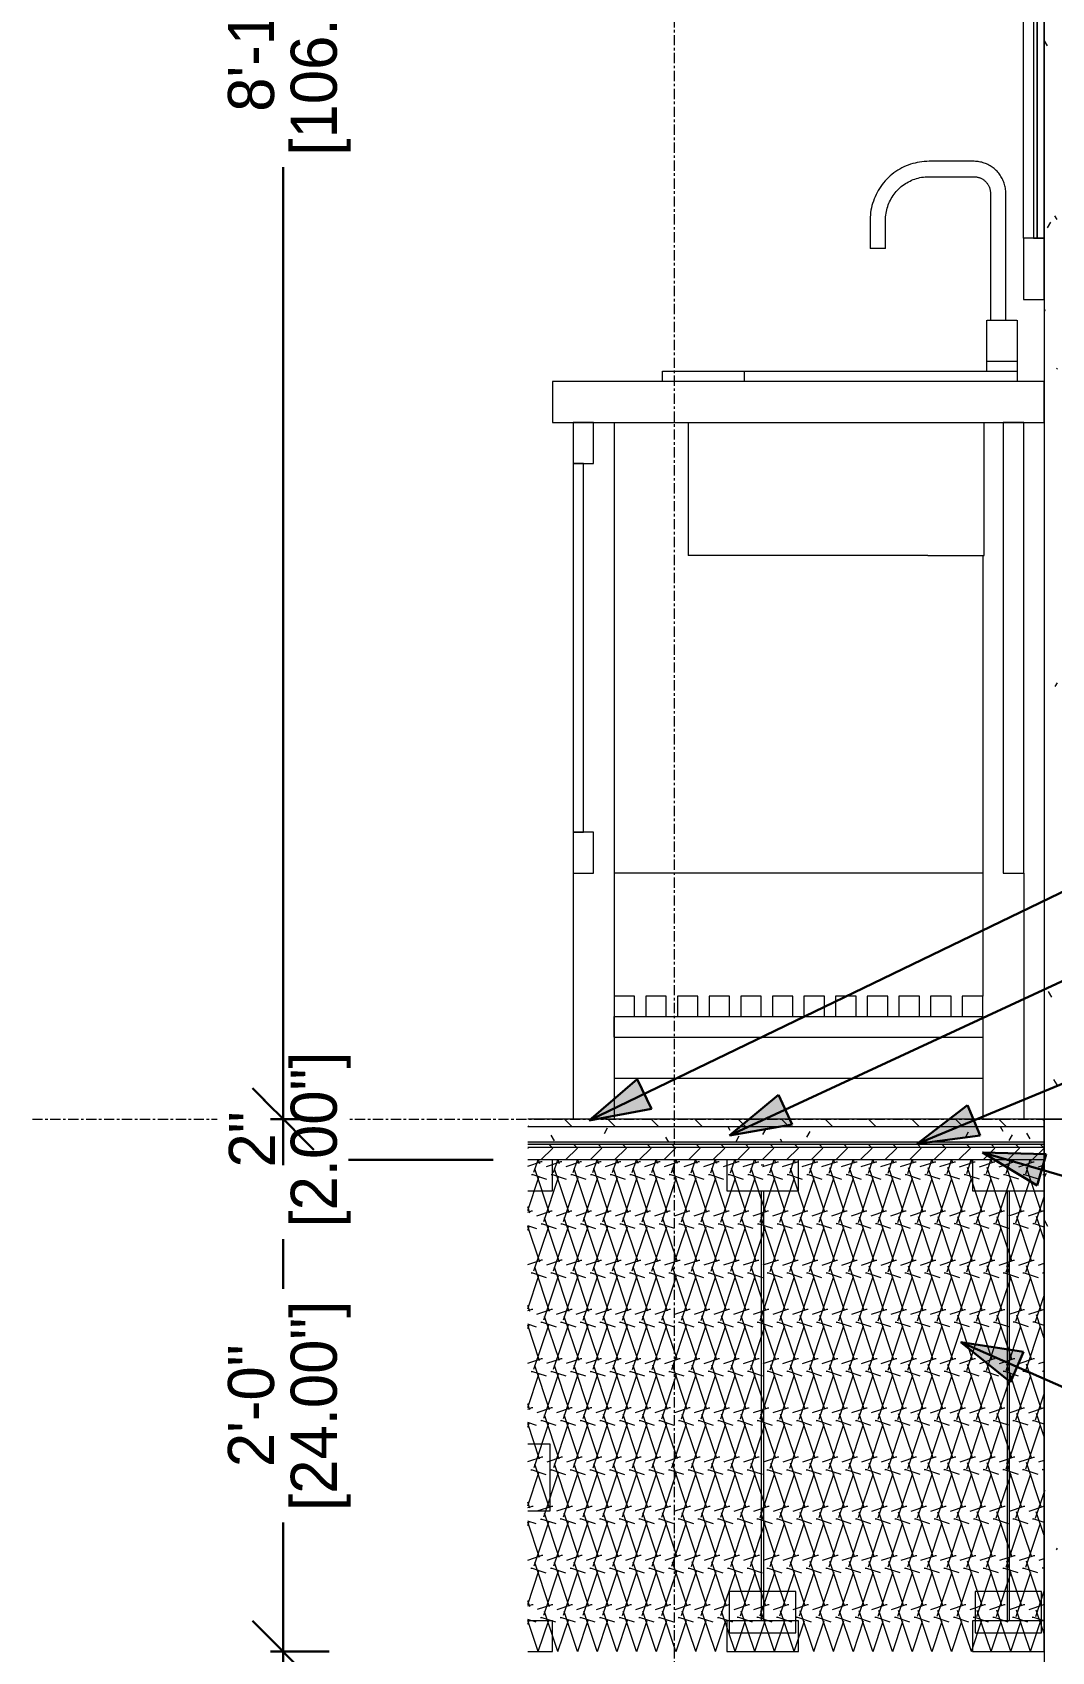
# Model space of a CAD drawing. Header units: inches. Extents: x 2469 to 3241, y -184 to 455.
# Drawn here: x 2469 to 2518.7, y 110 to 189 of the extents above; entities that cross this region are included whole.
import ezdxf

# ---------------------------------------------------------------- set-up
doc = ezdxf.new("R2010")
doc.units = ezdxf.units.IN
doc.header["$MEASUREMENT"] = 0
doc.linetypes.add('Grid Line 1_2_', pattern=[0.875, 0.5, -0.125, 0.125, -0.125])
for name, color, linetype, lineweight in [('0-1', 7, 'Continuous', 5), ('0-2', 254, 'Continuous', 9), ('0-3', 55, 'Continuous', 9), ('A-ANNO-DIMS-1', 211, 'Continuous', 30), ('A-FLOR-2', 8, 'Continuous', 5), ('A-FLOR-5', 192, 'Continuous', 9), ('A-FLOR-LEVL-1', 51, 'Grid Line 1_2_', 9), ('A-FLOR-MCUT-2', 51, 'Continuous', 9), ('A-FLOR-PATT-1', 45, 'Continuous', 9), ('A-WALL-PATT-2', 45, 'Continuous', 9), ('G-ANNO-TEXT', 231, 'Continuous', 30), ('I-WALL-2', 7, 'Continuous', 9), ('P-SANR-FIXT-1', 254, 'Continuous', 9), ('Q-CASE-1', 253, 'Continuous', 9), ('Q-CASE-2', 254, 'Continuous', 9), ('S-BEAM-1', 55, 'Continuous', 9), ('S-BEAM-3', 7, 'Continuous', 9), ('S-GRID-1', 1, 'Grid Line 1_2_', 9)]:
    doc.layers.add(name, color=color, linetype=linetype, lineweight=lineweight)
doc.styles.add('Century Gothic', font='ufonts.com_century-gothic.ttf', dxfattribs={"height": 2.25})
doc.dimstyles.new('OD__1_16__Tol__', dxfattribs={"dimscale": 12, "dimtxt": 2.349379, "dimasz": 0.25, "dimexe": 0.1875, "dimexo": 0.125, "dimgap": 0.03125, "dimtad": 1, "dimdec": 4, "dimrnd": 0.0625, "dimzin": 3, "dimdsep": 46, "dimlunit": 4, "dimtxsty": 'Century Gothic', "dimblk1": 'OBLIQUE', "dimblk2": 'OBLIQUE', "dimsah": 1, "dimcen": 0.09, "dimdle": 0.1875, "dimazin": 0, "dimtfac": 1, "dimtdec": 4, "dimtix": 1, "dimtmove": 0, "dimatfit": 3, "dimfxl": 1, "dimtvp": 1, "dimtfill": 1, "dimfrac": 2, "dimtolj": 1, "dimtzin": 0, "dimlwd": 30, "dimlwe": 30, "dimarcsym": 2})
pattern_1 = [(0, (3257.106, 59.024), (7.68, 1.92), [0.317, -5.443, 0.317, -5.443, -30.72]), (0, (3257.106, 59.024), (7.68, 1.92), [-11.52, 0.317, -11.203, 0.317, -5.443, -13.44]), (0, (3257.106, 59.024), (7.68, 1.92), [-28.8, 0.317, -3.523, 0.317, -9.283]), (120, (3259.986, 59.984), (-5.502769, 5.691075), [0.317, -5.443, 0.317, -5.443, -30.72]), (120, (3259.986, 59.984), (-5.502769, 5.691075), [-11.52, 0.317, -11.203, 0.317, -5.443, -13.44]), (120, (3259.986, 59.984), (-5.502769, 5.691075), [-28.8, 0.317, -3.523, 0.317, -9.283]), (240, (3260.946, 63.824), (-2.177231, -7.611075), [0.317, -5.443, 0.317, -5.443, -30.72]), (240, (3260.946, 63.824), (-2.177231, -7.611075), [-11.52, 0.317, -11.203, 0.317, -5.443, -13.44]), (240, (3260.946, 63.824), (-2.177231, -7.611075), [-28.8, 0.317, -3.523, 0.317, -9.283])]

# ---------------------------------------------------------------- blocks, each defined once
blk = doc.blocks.new('Bath Vanity - Bath Vanity 60_-V1-WALL SECTION - WEST STAIR - SOUTH WALL')
at = {"layer": 'Q-CASE-1'}
for p, q in [((2518.374, 172), (2494.374, 172)), ((2494.374, 172), (2494.374, 170)), ((2518.374, 170), (2518.374, 172)), ((2494.374, 170), (2518.374, 170)), ((2496.374, 170), (2495.374, 170)), ((2495.374, 170), (2495.374, 168)), ((2496.374, 168), (2496.374, 170)), ((2517.374, 170), (2516.374, 170)), ((2516.374, 170), (2516.374, 148)), ((2517.374, 148), (2517.374, 170)), ((2495.874, 168), (2495.374, 168)), ((2495.374, 168), (2495.374, 150)), ((2495.374, 168), (2496.374, 168)), ((2495.874, 150), (2495.874, 168)), ((2495.374, 150), (2495.874, 150)), ((2496.374, 150), (2495.374, 150)), ((2495.374, 150), (2495.374, 148)), ((2496.374, 148), (2496.374, 150)), ((2495.374, 148), (2496.374, 148)), ((2516.374, 148), (2517.374, 148)), ((2498.374, 142), (2497.374, 142)), ((2497.374, 142), (2497.374, 141)), ((2498.374, 141), (2498.374, 142)), ((2499.919, 142), (2498.919, 142)), ((2498.919, 142), (2498.919, 141)), ((2499.919, 141), (2499.919, 142)), ((2501.465, 142), (2500.465, 142)), ((2500.465, 142), (2500.465, 141)), ((2501.465, 141), (2501.465, 142)), ((2503.01, 142), (2502.01, 142)), ((2502.01, 142), (2502.01, 141)), ((2503.01, 141), (2503.01, 142)), ((2504.556, 142), (2503.556, 142)), ((2503.556, 142), (2503.556, 141)), ((2504.556, 141), (2504.556, 142)), ((2506.101, 142), (2505.101, 142)), ((2505.101, 142), (2505.101, 141)), ((2506.101, 141), (2506.101, 142)), ((2507.646, 142), (2506.646, 142)), ((2506.646, 142), (2506.646, 141)), ((2507.646, 141), (2507.646, 142)), ((2509.192, 142), (2508.192, 142)), ((2508.192, 142), (2508.192, 141)), ((2509.192, 141), (2509.192, 142)), ((2510.737, 142), (2509.737, 142)), ((2509.737, 142), (2509.737, 141)), ((2510.737, 141), (2510.737, 142)), ((2512.283, 142), (2511.283, 142)), ((2511.283, 142), (2511.283, 141)), ((2512.283, 141), (2512.283, 142)), ((2513.828, 142), (2512.828, 142)), ((2512.828, 142), (2512.828, 141)), ((2513.828, 141), (2513.828, 142)), ((2515.374, 142), (2514.374, 142)), ((2514.374, 142), (2514.374, 141)), ((2515.374, 141), (2515.374, 142)), ((2497.374, 141), (2498.374, 141)), ((2498.919, 141), (2499.919, 141)), ((2500.465, 141), (2501.465, 141)), ((2502.01, 141), (2503.01, 141)), ((2503.556, 141), (2504.556, 141)), ((2505.101, 141), (2506.101, 141)), ((2506.646, 141), (2507.646, 141)), ((2508.192, 141), (2509.192, 141)), ((2509.737, 141), (2510.737, 141)), ((2511.283, 141), (2512.283, 141)), ((2512.828, 141), (2513.828, 141)), ((2514.374, 141), (2515.374, 141))]:
    blk.add_line(p, q, dxfattribs=at)
at = {"layer": 'Q-CASE-2'}
for p, q in [((2497.374, 170), (2497.374, 142)), ((2515.374, 163.5), (2515.374, 142)), ((2495.374, 148), (2495.374, 136)), ((2515.374, 148), (2497.374, 148)), ((2517.374, 148), (2517.374, 136)), ((2497.374, 140), (2497.374, 141)), ((2497.374, 141), (2497.374, 136)), ((2498.374, 141), (2498.919, 141)), ((2499.919, 141), (2500.465, 141)), ((2501.465, 141), (2502.01, 141)), ((2503.01, 141), (2503.556, 141)), ((2504.556, 141), (2505.101, 141)), ((2506.101, 141), (2506.646, 141)), ((2507.646, 141), (2508.192, 141)), ((2509.192, 141), (2509.737, 141)), ((2510.737, 141), (2511.283, 141)), ((2512.283, 141), (2512.828, 141)), ((2513.828, 141), (2514.374, 141)), ((2515.374, 141), (2515.374, 140)), ((2515.374, 141), (2515.374, 136)), ((2497.374, 140), (2515.374, 140)), ((2497.374, 138), (2515.374, 138))]:
    blk.add_line(p, q, dxfattribs=at)
blk = doc.blocks.new('BATHROOM MIRROR - BATHROOM MIRROR  60_-V2-WALL SECTION - WEST STAIR - SOUTH WALL')
at = {"layer": 'Q-CASE-1'}
for p, q in [((2517.369, 224), (2517.369, 221)), ((2518.369, 224), (2517.369, 224)), ((2518.369, 221), (2518.369, 224)), ((2517.369, 221), (2518.369, 221)), ((2517.85, 221), (2517.85, 179)), ((2518.037, 221), (2517.85, 221)), ((2518.037, 179), (2518.037, 221)), ((2518.037, 221), (2518.037, 179)), ((2518.369, 221), (2518.037, 221)), ((2518.369, 179), (2518.369, 221)), ((2517.369, 179), (2517.369, 176)), ((2518.369, 179), (2517.369, 179)), ((2517.85, 179), (2518.037, 179)), ((2518.037, 179), (2518.369, 179)), ((2518.369, 176), (2518.369, 179)), ((2517.369, 176), (2518.369, 176))]:
    blk.add_line(p, q, dxfattribs=at)
at = {"layer": 'Q-CASE-2'}
blk.add_line((2517.369, 179), (2517.369, 221), dxfattribs=at)
blk = doc.blocks.new('CTR - 1st Phase - Unit Layouts_rvt-1-WALL SECTION - WEST STAIR - SOUTH WALL')
at = {"layer": 'P-SANR-FIXT-1'}
for p, q in [((2514.937, 182.75), (2512.75, 182.75)), ((2512.75, 182), (2514.937, 182)), ((2515.75, 181.187), (2515.75, 175)), ((2516.5, 175), (2516.5, 181.187)), ((2509.875, 179.875), (2509.875, 178.5)), ((2510.625, 178.5), (2510.625, 179.875)), ((2510.625, 178.5), (2509.875, 178.5)), ((2515.562, 175), (2515.562, 172.992)), ((2515.562, 175), (2515.562, 172.992)), ((2515.581, 175), (2515.581, 175)), ((2515.581, 175), (2516.312, 175)), ((2516.312, 175), (2517.044, 175)), ((2517.044, 175), (2517.044, 175)), ((2517.062, 172.992), (2517.062, 175)), ((2517.062, 172.992), (2517.062, 175)), ((2499.739, 172.5), (2503.739, 172.5)), ((2499.739, 172), (2499.739, 172.5)), ((2503.739, 172.5), (2514.562, 172.5)), ((2503.739, 172), (2503.739, 172.5)), ((2514.562, 172.5), (2517.062, 172.5)), ((2515.562, 172.992), (2515.562, 172.5)), ((2515.562, 172.992), (2517.062, 172.992)), ((2517.062, 172.5), (2517.062, 172.992)), ((2517.062, 172), (2517.062, 172.5)), ((2500.989, 170), (2500.989, 163.5)), ((2515.437, 163.5), (2515.437, 170)), ((2503.739, 163.5), (2500.989, 163.5)), ((2512.687, 163.5), (2503.739, 163.5)), ((2512.687, 163.5), (2515.437, 163.5))]:
    blk.add_line(p, q, dxfattribs=at)
at = {"layer": 'P-SANR-FIXT-1', "flags": 128}
for points in [[(2512.75, 182.75), (2512.635, 182.748), (2512.52, 182.741), (2512.406, 182.729), (2512.292, 182.713), (2512.179, 182.693), (2512.066, 182.668), (2511.955, 182.638), (2511.845, 182.604), (2511.737, 182.566), (2511.63, 182.523), (2511.525, 182.476), (2511.422, 182.425), (2511.321, 182.37), (2511.223, 182.311), (2511.126, 182.248), (2511.033, 182.181), (2510.942, 182.111), (2510.854, 182.036), (2510.769, 181.959), (2510.687, 181.878), (2510.609, 181.794), (2510.534, 181.707), (2510.462, 181.617), (2510.395, 181.524), (2510.331, 181.428), (2510.27, 181.33), (2510.214, 181.23), (2510.162, 181.128), (2510.114, 181.023), (2510.07, 180.917), (2510.031, 180.809), (2509.996, 180.699), (2509.965, 180.589), (2509.938, 180.477), (2509.917, 180.364), (2509.899, 180.25), (2509.887, 180.136), (2509.879, 180.021), (2509.875, 179.906), (2509.875, 179.875)], [(2516.5, 181.187), (2516.499, 181.25), (2516.495, 181.312), (2516.489, 181.375), (2516.48, 181.436), (2516.469, 181.498), (2516.455, 181.559), (2516.439, 181.619), (2516.421, 181.679), (2516.4, 181.738), (2516.376, 181.796), (2516.351, 181.853), (2516.323, 181.909), (2516.293, 181.964), (2516.261, 182.017), (2516.227, 182.07), (2516.191, 182.121), (2516.152, 182.17), (2516.112, 182.218), (2516.07, 182.264), (2516.026, 182.308), (2515.98, 182.351), (2515.933, 182.392), (2515.884, 182.431), (2515.833, 182.467), (2515.782, 182.502), (2515.728, 182.535), (2515.674, 182.566), (2515.618, 182.594), (2515.561, 182.62), (2515.504, 182.644), (2515.445, 182.665), (2515.385, 182.684), (2515.325, 182.701), (2515.264, 182.715), (2515.203, 182.727), (2515.141, 182.737), (2515.079, 182.744), (2515.017, 182.748), (2514.954, 182.75), (2514.937, 182.75)], [(2510.625, 179.875), (2510.627, 179.96), (2510.632, 180.045), (2510.64, 180.129), (2510.652, 180.214), (2510.667, 180.297), (2510.686, 180.38), (2510.708, 180.462), (2510.733, 180.543), (2510.761, 180.624), (2510.793, 180.703), (2510.827, 180.78), (2510.865, 180.856), (2510.906, 180.931), (2510.949, 181.004), (2510.996, 181.075), (2511.045, 181.144), (2511.097, 181.211), (2511.152, 181.276), (2511.21, 181.339), (2511.269, 181.399), (2511.331, 181.457), (2511.396, 181.513), (2511.462, 181.566), (2511.531, 181.616), (2511.602, 181.663), (2511.674, 181.708), (2511.748, 181.749), (2511.824, 181.788), (2511.901, 181.823), (2511.98, 181.856), (2512.06, 181.885), (2512.141, 181.911), (2512.222, 181.934), (2512.305, 181.953), (2512.389, 181.969), (2512.473, 181.982), (2512.557, 181.991), (2512.642, 181.997), (2512.727, 182), (2512.75, 182)], [(2514.937, 182), (2514.97, 181.999), (2515.002, 181.997), (2515.035, 181.994), (2515.067, 181.99), (2515.099, 181.984), (2515.13, 181.977), (2515.162, 181.968), (2515.193, 181.959), (2515.224, 181.948), (2515.254, 181.936), (2515.283, 181.923), (2515.313, 181.908), (2515.341, 181.893), (2515.369, 181.876), (2515.396, 181.858), (2515.423, 181.839), (2515.448, 181.819), (2515.473, 181.798), (2515.497, 181.776), (2515.52, 181.754), (2515.542, 181.73), (2515.564, 181.705), (2515.584, 181.68), (2515.603, 181.653), (2515.621, 181.626), (2515.638, 181.599), (2515.654, 181.57), (2515.669, 181.541), (2515.682, 181.512), (2515.695, 181.482), (2515.706, 181.451), (2515.716, 181.42), (2515.724, 181.389), (2515.732, 181.358), (2515.738, 181.326), (2515.743, 181.293), (2515.746, 181.261), (2515.749, 181.229), (2515.75, 181.196), (2515.75, 181.187)]]:
    blk.add_lwpolyline(points, dxfattribs=at)
at = {"layer": '0-2'}
for name in ['BATHROOM MIRROR - BATHROOM MIRROR  60_-V2-WALL SECTION - WEST STAIR - SOUTH WALL', 'Bath Vanity - Bath Vanity 60_-V1-WALL SECTION - WEST STAIR - SOUTH WALL']:
    blk.add_blockref(name, (0, 0), dxfattribs=at)
blk = doc.blocks.new('CTR - 1st Phase -Stairs _ Elevators_rvt-1-WALL SECTION - WEST STAIR - SOUTH WALL')
at = {"layer": 'A-WALL-PATT-2'}
h = blk.add_hatch(dxfattribs=at)
h.set_pattern_fill('FP_5', color=256, style=0, pattern_type=2)
h.set_pattern_definition(pattern_1)
h.paths.add_polyline_path([(2518.999, 136), (2518.999, 268), (2518.374, 268), (2518.374, 136)], flags=0)
h = blk.add_hatch(dxfattribs=at)
h.set_pattern_fill('FP_5', color=256, style=0, pattern_type=2)
h.set_pattern_definition(pattern_1)
h.paths.add_polyline_path([(2518.374, 0.375), (2518.999, 0.375), (2518.999, 136), (2518.374, 136), (2518.374, 6.801)], flags=0)
at = {"layer": 'I-WALL-2'}
for p, q in [((2518.374, 268), (2518.374, 136)), ((2518.374, 136), (2518.374, -3)), ((2527.874, 136), (2518.374, 136)), ((2518.374, 136), (2527.874, 136))]:
    blk.add_line(p, q, dxfattribs=at)
blk = doc.blocks.new('TRUSS - 24_-2436092-WALL SECTION - WEST STAIR - SOUTH WALL')
at = {"layer": 'S-BEAM-3'}
for p, q in [((2494.374, 134), (2493.161, 134)), ((2494.374, 132.5), (2494.374, 134)), ((2493.161, 132.5), (2494.374, 132.5)), ((2494.249, 120.13), (2493.161, 120.13)), ((2494.249, 116.878), (2494.249, 120.13)), ((2493.161, 116.878), (2494.249, 116.878)), ((2494.374, 111.5), (2493.161, 111.5)), ((2494.374, 110), (2494.374, 111.5)), ((2493.161, 110), (2494.374, 110))]:
    blk.add_line(p, q, dxfattribs=at)
blk = doc.blocks.new('TRUSS - 24_-2436132-WALL SECTION - WEST STAIR - SOUTH WALL')
at = {"layer": 'S-BEAM-1'}
for p, q in [((2504.686, 133.75), (2504.561, 133.75)), ((2504.561, 132.5), (2504.561, 111.5)), ((2504.686, 111.5), (2504.686, 132.5))]:
    blk.add_line(p, q, dxfattribs=at)
at = {"layer": 'S-BEAM-3'}
for p, q in [((2502.874, 134), (2502.874, 132.5)), ((2506.374, 134), (2502.874, 134)), ((2506.374, 132.5), (2506.374, 134)), ((2502.874, 132.5), (2506.374, 132.5)), ((2506.249, 112.927), (2502.999, 112.927)), ((2502.999, 112.927), (2502.999, 110.919)), ((2506.249, 110.919), (2506.249, 112.927)), ((2502.874, 111.5), (2502.874, 110)), ((2506.374, 111.5), (2502.874, 111.5)), ((2506.374, 110), (2506.374, 111.5)), ((2502.999, 110.919), (2506.249, 110.919)), ((2502.874, 110), (2506.374, 110))]:
    blk.add_line(p, q, dxfattribs=at)
blk = doc.blocks.new('CTR - 1st Phase - Structure_rvt-1-WALL SECTION - WEST STAIR - SOUTH WALL')
at = {"layer": '0-3'}
for name, p in [('TRUSS - 24_-2436092-WALL SECTION - WEST STAIR - SOUTH WALL', (0, 0)), ('TRUSS - 24_-2436132-WALL SECTION - WEST STAIR - SOUTH WALL', (0, 0)), ('TRUSS - 24_-2436132-WALL SECTION - WEST STAIR - SOUTH WALL', (12, 0))]:
    blk.add_blockref(name, p, dxfattribs=at)
blk = doc.blocks.new('_Oblique')
at = {"color": 0, "linetype": 'ByBlock', "lineweight": -2}
blk.add_line((-0.5, -0.5), (0.5, 0.5), dxfattribs=at)
blk = doc.blocks.new('DIMBLOCK1-WALL SECTION - WEST STAIR - SOUTH WALL')
at = {"layer": 'A-ANNO-DIMS-1', "color": 0, "lineweight": 30, "transparency": 16777216}
for p, q in [((2481.221, -2.25), (2481.221, 112.25)), ((2480.599, 110), (2483.471, 110)), ((2480.599, 0), (2483.471, 0))]:
    blk.add_line(p, q, dxfattribs=at)
at = {"layer": 'Defpoints', "color": 0, "transparency": 16777216}
for p in [(2479.099, 110), (2481.221, 110), (2479.099, 0)]:
    blk.add_point(p, dxfattribs=at)
at = {"layer": 'A-ANNO-DIMS-1', "color": 0, "lineweight": 30, "transparency": 16777216, "xscale": 3, "yscale": 3, "zscale": 3}
for p, rotation in [((2481.221, 110), 90), ((2481.221, 0), 270)]:
    blk.add_blockref('_Oblique', p, dxfattribs=dict(at, rotation=rotation))
at = {"layer": 'A-ANNO-DIMS-1', "color": 0, "transparency": 16777216, "insert": (2479.664, 55), "char_height": 2.25, "attachment_point": 5, "rotation": 90, "style": 'Century Gothic', "bg_fill": 3, "box_fill_scale": 1.25, "bg_fill_color": 256, "bg_fill_true_color": 13158600, "bg_fill_transparency": 0}
blk.add_mtext('\\A1;9\'-2"', dxfattribs=at)
at = {"layer": 'A-ANNO-DIMS-1', "color": 0, "transparency": 16777216, "insert": (2483.053, 55), "char_height": 2.25, "attachment_point": 5, "rotation": 90, "style": 'Century Gothic', "bg_fill": 3, "box_fill_scale": 1.25, "bg_fill_color": 256, "bg_fill_true_color": 13158600, "bg_fill_transparency": 0}
blk.add_mtext('\\A1;[110.00"]', dxfattribs=at)
blk = doc.blocks.new('DIMBLOCK2-WALL SECTION - WEST STAIR - SOUTH WALL')
at = {"layer": 'A-ANNO-DIMS-1', "color": 0, "lineweight": 30, "transparency": 16777216}
for p, q in [((2481.221, 107.75), (2481.221, 136.25)), ((2491.475, 134), (2478.971, 134)), ((2480.599, 110), (2483.471, 110))]:
    blk.add_line(p, q, dxfattribs=at)
at = {"layer": 'Defpoints', "color": 0, "transparency": 16777216}
for p in [(2481.221, 134), (2492.975, 134), (2479.099, 110)]:
    blk.add_point(p, dxfattribs=at)
at = {"layer": 'A-ANNO-DIMS-1', "color": 0, "lineweight": 30, "transparency": 16777216, "xscale": 3, "yscale": 3, "zscale": 3}
for p, rotation in [((2481.221, 134), 90), ((2481.221, 110), 270)]:
    blk.add_blockref('_Oblique', p, dxfattribs=dict(at, rotation=rotation))
at = {"layer": 'A-ANNO-DIMS-1', "color": 0, "transparency": 16777216, "insert": (2479.664, 122), "char_height": 2.25, "attachment_point": 5, "rotation": 90, "style": 'Century Gothic', "bg_fill": 3, "box_fill_scale": 1.25, "bg_fill_color": 256, "bg_fill_true_color": 13158600, "bg_fill_transparency": 0}
blk.add_mtext('\\A1;2\'-0"', dxfattribs=at)
at = {"layer": 'A-ANNO-DIMS-1', "color": 0, "transparency": 16777216, "insert": (2483.053, 122), "char_height": 2.25, "attachment_point": 5, "rotation": 90, "style": 'Century Gothic', "bg_fill": 3, "box_fill_scale": 1.25, "bg_fill_color": 256, "bg_fill_true_color": 13158600, "bg_fill_transparency": 0}
blk.add_mtext('\\A1;[24.00"]', dxfattribs=at)
blk = doc.blocks.new('DIMBLOCK3-WALL SECTION - WEST STAIR - SOUTH WALL')
at = {"layer": 'A-ANNO-DIMS-1', "color": 0, "lineweight": 30, "transparency": 16777216}
for p, q in [((2481.221, 136), (2481.221, 139)), ((2480.599, 136), (2483.471, 136)), ((2481.221, 134), (2481.221, 136)), ((2491.475, 134), (2478.971, 134)), ((2481.221, 134), (2481.221, 131))]:
    blk.add_line(p, q, dxfattribs=at)
at = {"layer": 'Defpoints', "color": 0, "transparency": 16777216}
blk.add_point((2492.975, 134), dxfattribs=at)
at = {"layer": 'A-ANNO-DIMS-1', "color": 0, "lineweight": 30, "transparency": 16777216, "xscale": 3, "yscale": 3, "zscale": 3}
for p, rotation in [((2481.221, 136), 270), ((2481.221, 134), 90)]:
    blk.add_blockref('_Oblique', p, dxfattribs=dict(at, rotation=rotation))
at = {"layer": 'A-ANNO-DIMS-1', "color": 0, "transparency": 16777216, "insert": (2479.692, 135), "char_height": 2.25, "attachment_point": 5, "rotation": 90, "style": 'Century Gothic', "bg_fill": 3, "box_fill_scale": 1.25, "bg_fill_color": 256, "bg_fill_true_color": 13158600, "bg_fill_transparency": 0}
blk.add_mtext('\\A1;2"', dxfattribs=at)
at = {"layer": 'Defpoints', "color": 0, "transparency": 16777216}
blk.add_point((2479.099, 136), dxfattribs=at)
at = {"layer": 'A-ANNO-DIMS-1', "color": 0, "transparency": 16777216, "insert": (2483.053, 135), "char_height": 2.25, "attachment_point": 5, "rotation": 90, "style": 'Century Gothic', "bg_fill": 3, "box_fill_scale": 1.25, "bg_fill_color": 256, "bg_fill_true_color": 13158600, "bg_fill_transparency": 0}
blk.add_mtext('\\A1;[2.00"]', dxfattribs=at)
at = {"layer": 'Defpoints', "color": 0, "transparency": 16777216}
blk.add_point((2481.221, 136), dxfattribs=at)
blk = doc.blocks.new('DIMBLOCK4-WALL SECTION - WEST STAIR - SOUTH WALL')
at = {"layer": 'A-ANNO-DIMS-1', "color": 0, "lineweight": 30, "transparency": 16777216}
for p, q in [((2481.221, 133.75), (2481.221, 244.25)), ((2480.599, 242), (2483.471, 242)), ((2480.599, 136), (2483.471, 136))]:
    blk.add_line(p, q, dxfattribs=at)
at = {"layer": 'Defpoints', "color": 0, "transparency": 16777216}
for p in [(2479.099, 242), (2481.221, 242), (2479.099, 136)]:
    blk.add_point(p, dxfattribs=at)
at = {"layer": 'A-ANNO-DIMS-1', "color": 0, "lineweight": 30, "transparency": 16777216, "xscale": 3, "yscale": 3, "zscale": 3}
for p, rotation in [((2481.221, 242), 90), ((2481.221, 136), 270)]:
    blk.add_blockref('_Oblique', p, dxfattribs=dict(at, rotation=rotation))
at = {"layer": 'A-ANNO-DIMS-1', "color": 0, "transparency": 16777216, "insert": (2479.664, 189), "char_height": 2.25, "attachment_point": 5, "rotation": 90, "style": 'Century Gothic', "bg_fill": 3, "box_fill_scale": 1.25, "bg_fill_color": 256, "bg_fill_true_color": 13158600, "bg_fill_transparency": 0}
blk.add_mtext('\\A1;8\'-10"', dxfattribs=at)
at = {"layer": 'A-ANNO-DIMS-1', "color": 0, "transparency": 16777216, "insert": (2483.053, 189), "char_height": 2.25, "attachment_point": 5, "rotation": 90, "style": 'Century Gothic', "bg_fill": 3, "box_fill_scale": 1.25, "bg_fill_color": 256, "bg_fill_true_color": 13158600, "bg_fill_transparency": 0}
blk.add_mtext('\\A1;[106.00"]', dxfattribs=at)

msp = doc.modelspace()

# ---------------------------------------------------------------- hatches: boundary and pattern name
at = {"layer": 'A-FLOR-2'}
msp.add_hatch(color=256, dxfattribs=at).paths.add_polyline_path([(2509.545684, 134.75), (2518.373737, 134.75), (2518.373737, 134.875), (2493.161184, 134.875), (2493.161184, 134.75), (2505.449559, 134.75)], flags=0)
at = {"layer": 'A-FLOR-PATT-1'}
h = msp.add_hatch(dxfattribs=at)
h.set_pattern_fill('FP_2', color=256, style=0, pattern_type=2)
h.set_pattern_definition([(135, (3257.106, 59.024), (-1.0606602, -1.0606602), [])])
h.paths.add_polyline_path([(2509.545684, 135.625), (2518.373737, 135.625), (2518.373737, 136), (2493.161184, 136), (2493.161184, 135.625), (2505.449559, 135.625)], flags=0)
h = msp.add_hatch(dxfattribs=at)
h.set_pattern_fill('FP_3', color=256, style=0, pattern_type=2)
h.set_pattern_definition([(0, (3257.106, 59.024), (3.84, 0.96), [0.317, -2.563, 0.317, -2.563, -15.36]), (0, (3257.106, 59.024), (3.84, 0.96), [-5.76, 0.317, -5.443, 0.317, -2.563, -6.72]), (0, (3257.106, 59.024), (3.84, 0.96), [-14.4, 0.317, -1.603, 0.317, -4.483]), (120, (3258.546, 59.504), (-2.7513844, 2.8455376), [0.317, -2.563, 0.317, -2.563, -15.36]), (120, (3258.546, 59.504), (-2.7513844, 2.8455376), [-5.76, 0.317, -5.443, 0.317, -2.563, -6.72]), (120, (3258.546, 59.504), (-2.7513844, 2.8455376), [-14.4, 0.317, -1.603, 0.317, -4.483]), (240, (3259.026, 61.424), (-1.0886156, -3.8055376), [0.317, -2.563, 0.317, -2.563, -15.36]), (240, (3259.026, 61.424), (-1.0886156, -3.8055376), [-5.76, 0.317, -5.443, 0.317, -2.563, -6.72]), (240, (3259.026, 61.424), (-1.0886156, -3.8055376), [-14.4, 0.317, -1.603, 0.317, -4.483])])
h.paths.add_polyline_path([(2518.373737, 134.875), (2518.373737, 135.625), (2493.161184, 135.625), (2493.161184, 134.875), (2517.737934, 134.875)], flags=0)
h = msp.add_hatch(dxfattribs=at)
h.set_pattern_fill('FP_4', color=256, style=0, pattern_type=2)
h.set_pattern_definition([(0, (3257.106, 59.024), (0, 1.2), []), (315, (3257.106, 59.024), (1.1992531, 0), [1.696, -1.696]), (45, (3257.106, 59.024), (1.1992531, 0), [1.696, -1.696])])
h.paths.add_polyline_path([(2509.545684, 134), (2518.373737, 134), (2518.373737, 134.75), (2493.161184, 134.75), (2493.161184, 134), (2505.449559, 134)], flags=0)
h = msp.add_hatch(dxfattribs=at)
h.set_pattern_fill('FP_1', color=256, style=0, pattern_type=2)
h.set_pattern_definition([(161.57, (3257.226, 59.144), (-0.9603837, -0.00039918), [0, -6.83, 0.758, 0]), (18.43, (3256.986, 59.144), (-0.9603837, 0.00039918), [0, -6.83, 0.758, 0]), (108.43, (3257.226, 59.144), (0.47951018, -2.4005264), [2.276, -5.312]), (71.57, (3256.986, 59.144), (0.47951018, 2.4005264), [2.276, -5.312])])
h.paths.add_polyline_path([(2493.161184, 110), (2518.373737, 110), (2518.373737, 134), (2493.161184, 134), (2493.161184, 112.757277)], flags=0)
at = {"layer": 'G-ANNO-TEXT'}
for points in [[(2496.150303, 135.921302), (2499.201112, 136.50331), (2498.501377, 137.95074)], [(2503.014838, 135.193557), (2506.074454, 135.727339), (2505.397652, 137.185634)], [(2512.163982, 134.788615), (2515.243275, 135.193747), (2514.628162, 136.679115)], [(2515.366186, 134.357606), (2518.021763, 132.746991), (2518.47129, 134.290561)], [(2514.299787, 125.099608), (2516.722076, 123.155723), (2517.369493, 124.627298)]]:
    msp.add_hatch(color=256, dxfattribs=at).paths.add_polyline_path(points, flags=0)

# ---------------------------------------------------------------- linework, layer by layer
at = {"layer": 'A-FLOR-5'}
for p, q in [((2518.373737, 136), (2493.161184, 136)), ((2518.373737, 110), (2518.373737, 136))]:
    msp.add_line(p, q, dxfattribs=at)
at = {"layer": 'A-FLOR-LEVL-1'}
msp.add_line((2468.975054, 136), (2582.881326, 136), dxfattribs=at)
at = {"layer": 'A-FLOR-MCUT-2'}
for p, q in [((2518.373737, 135.625), (2493.161184, 135.625)), ((2518.373737, 134.875), (2493.161184, 134.875)), ((2518.373737, 134.75), (2493.161184, 134.75)), ((2518.373737, 134), (2493.161184, 134))]:
    msp.add_line(p, q, dxfattribs=at)
at = {"layer": 'G-ANNO-TEXT'}
for p, q in [((2496.150303, 135.921302), (2564.961237, 169.186759)), ((2503.014838, 135.193557), (2564.961237, 163.943186)), ((2512.163982, 134.788615), (2564.961237, 156.652718)), ((2498.501377, 137.95074), (2496.150303, 135.921302)), ((2499.201112, 136.50331), (2498.501377, 137.95074)), ((2505.397652, 137.185634), (2503.014838, 135.193557)), ((2506.074454, 135.727339), (2505.397652, 137.185634)), ((2496.150303, 135.921302), (2499.201112, 136.50331)), ((2514.628162, 136.679115), (2512.163982, 134.788615)), ((2515.243275, 135.193747), (2514.628162, 136.679115)), ((2503.014838, 135.193557), (2506.074454, 135.727339)), ((2512.163982, 134.788615), (2515.243275, 135.193747)), ((2515.366186, 134.357606), (2518.021763, 132.746991)), ((2518.47129, 134.290561), (2515.366186, 134.357606)), ((2515.366186, 134.357606), (2564.961237, 119.914245)), ((2518.021763, 132.746991), (2518.47129, 134.290561)), ((2514.299787, 125.099608), (2516.722076, 123.155723)), ((2517.369493, 124.627298), (2514.299787, 125.099608)), ((2514.299787, 125.099608), (2564.961237, 102.811172)), ((2516.722076, 123.155723), (2517.369493, 124.627298))]:
    msp.add_line(p, q, dxfattribs=at)
at = {"layer": 'S-GRID-1'}
msp.add_line((2500.323737, -159.835575), (2500.323737, 443.436618), dxfattribs=at)

# ---------------------------------------------------------------- block references
at = {"layer": '0-1'}
for name in ['CTR - 1st Phase - Structure_rvt-1-WALL SECTION - WEST STAIR - SOUTH WALL', 'CTR - 1st Phase -Stairs _ Elevators_rvt-1-WALL SECTION - WEST STAIR - SOUTH WALL', 'CTR - 1st Phase - Unit Layouts_rvt-1-WALL SECTION - WEST STAIR - SOUTH WALL']:
    msp.add_blockref(name, (0, 0), dxfattribs=at)

# ---------------------------------------------------------------- dimensions: what is measured, and where the dimension line sits
at = {"layer": 'A-ANNO-DIMS-1'}
dim = msp.add_linear_dim(base=(2481.220582, 110), p1=(2479.099262, 0), p2=(2479.099262, 110), angle=90, dimstyle='OD__1_16__Tol__', override={"dimpost": '<>\\X', "dimfxl": 110}, dxfattribs=at)
dim.commit()
dim.dimension.update_dxf_attribs({"geometry": 'DIMBLOCK1-WALL SECTION - WEST STAIR - SOUTH WALL', "text_midpoint": (2481.220582, 55)})

# ---------------------------------------------------------------- next in the draw order: dimensions: what is measured, and where the dimension line sits
dim = msp.add_linear_dim(base=(2481.220582, 134), p1=(2479.099262, 110), p2=(2492.975054, 134), angle=90, dimstyle='OD__1_16__Tol__', override={"dimpost": '<>\\X', "dimfxl": 27.722511}, dxfattribs=at)
dim.commit()
dim.dimension.update_dxf_attribs({"geometry": 'DIMBLOCK2-WALL SECTION - WEST STAIR - SOUTH WALL', "text_midpoint": (2481.220582, 122)})

# ---------------------------------------------------------------- next in the draw order: dimensions: what is measured, and where the dimension line sits
dim = msp.add_linear_dim(base=(2481.220582, 136), p1=(2492.975054, 134), p2=(2479.099262, 136), angle=90, dimstyle='OD__1_16__Tol__', override={"dimpost": '<>\\X', "dimfxl": 14.019187}, dxfattribs=at)
dim.commit()
dim.dimension.update_dxf_attribs({"geometry": 'DIMBLOCK3-WALL SECTION - WEST STAIR - SOUTH WALL', "text_midpoint": (2481.220582, 135)})

# ---------------------------------------------------------------- next in the draw order: dimensions: what is measured, and where the dimension line sits
dim = msp.add_linear_dim(base=(2481.220582, 242), p1=(2479.099262, 136), p2=(2479.099262, 242), angle=90, dimstyle='OD__1_16__Tol__', override={"dimpost": '<>\\X', "dimfxl": 106}, dxfattribs=at)
dim.commit()
dim.dimension.update_dxf_attribs({"geometry": 'DIMBLOCK4-WALL SECTION - WEST STAIR - SOUTH WALL', "text_midpoint": (2481.220582, 189)})

doc.saveas('drawing.dxf')
